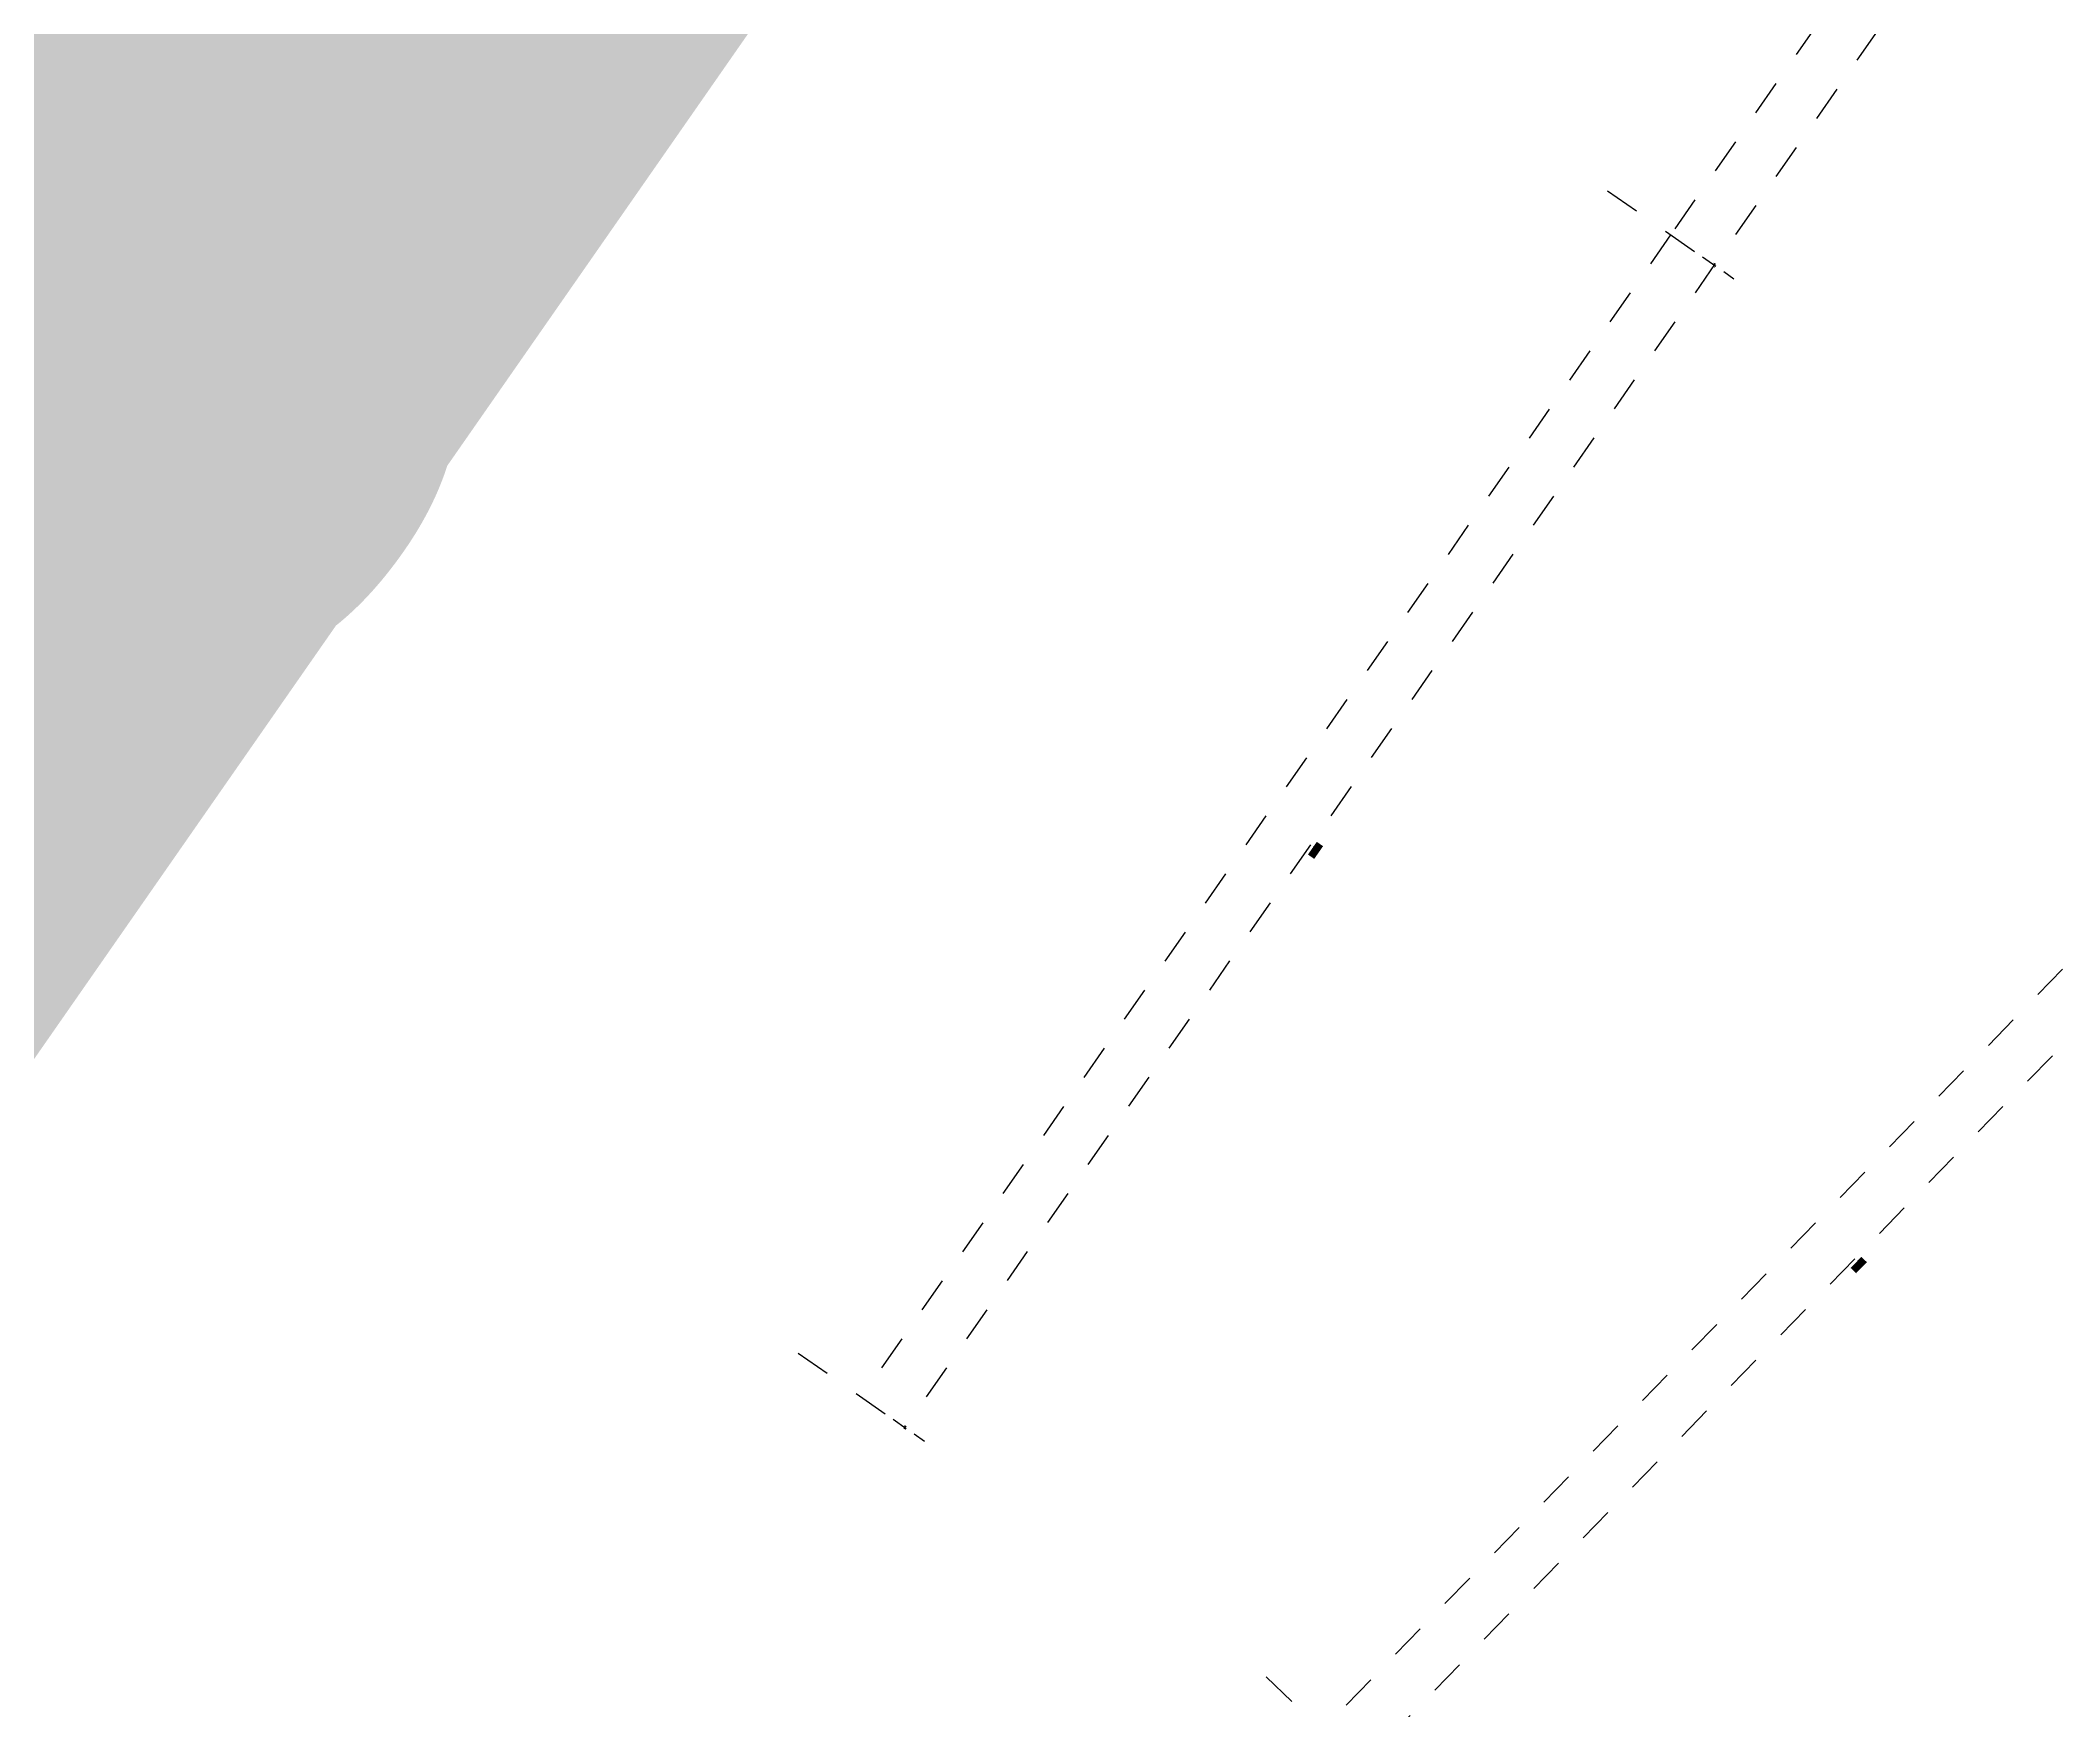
# Model space of a CAD drawing. Extents: x 218857 to 219044, y 632203 to 632441.
# Drawn here: x 218905.61 to 218911.32, y 632271.19 to 632275.91 of the extents above; entities that cross this region are included whole.
import ezdxf
from ezdxf.enums import TextEntityAlignment as Align

# ---------------------------------------------------------------- set-up
doc = ezdxf.new("R2018")
doc.units = 0
doc.header["$MEASUREMENT"] = 0
doc.linetypes.add('TRAZOS', pattern=[19.05, 12.7, -6.35])
doc.layers.get('0').update_dxf_attribs({"color": 4})
doc.layers.get('Defpoints').update_dxf_attribs({"color": 3, "lineweight": 30})
doc.layers.add('PC_T7200_002_SG-GRAL-HIDDEN DATA', color=150, linetype='TRAZOS', true_color=0x007fff, plot=False)
doc.layers.add('PC_T7200_520_SG-LOT 25-SIGNALS', color=1, linetype='Continuous', true_color=0xff0000)
doc.layers.add('PC_T7200_536_SG-LOT 25-BEACON BTZP-5252 PASIVAS', color=7, linetype='Continuous', true_color=0x0000fa)
doc.styles.add('ARIAL NARROW', font='ARIALN.TTF')
doc.styles.get("Standard").update_dxf_attribs({"font": 'arial.ttf'})
doc.dimstyles.new('1-10', dxfattribs={"dimscale": 10, "dimtxt": 0.0018, "dimasz": 0.001, "dimexe": 0.0005, "dimexo": 0.0005, "dimgap": 0.0008, "dimtad": 1, "dimzin": 1, "dimtxsty": 'ARIAL NARROW', "dimblk": 'ARCHTICK', "dimcen": 0.0015, "dimdle": 0.0005, "dimclrd": 256, "dimclre": 256, "dimclrt": 256, "dimazin": 0, "dimtfac": 1, "dimtmove": 0, "dimatfit": 3, "dimfxl": 0.004, "dimfxlon": 1, "dimtfill": 2, "dimtfillclr": 255, "dimlwd": -1, "dimlwe": -1, "dimarcsym": 0})

# ---------------------------------------------------------------- blocks, each defined once
blk = doc.blocks.new('_ArchTick')
at = {"color": 0, "linetype": 'ByBlock', "const_width": 0.15}
blk.add_lwpolyline([(-0.5, -0.5), (0.5, 0.5)], dxfattribs=at)
blk = doc.blocks.new('*D25')
at = {"layer": 'Defpoints', "color": 0, "linetype": 'TRAZOS', "ltscale": 0.005, "transparency": 16777216}
for p in [(2.27, 0.15), (0.27, 0), (2.27, 0)]:
    blk.add_point(p, dxfattribs=at)
at = {"layer": 'PC_T7200_002_SG-GRAL-HIDDEN DATA', "ltscale": 0.005, "transparency": 16777216}
for p, q in [((0.265, 0.15), (2.275, 0.15)), ((0.27, 0.11), (0.27, 0.155)), ((2.27, 0.11), (2.27, 0.155))]:
    blk.add_line(p, q, dxfattribs=at)
at = {"layer": 'PC_T7200_002_SG-GRAL-HIDDEN DATA', "linetype": 'TRAZOS', "ltscale": 0.005, "transparency": 16777216, "xscale": 0.01, "yscale": 0.01, "zscale": 0.01, "rotation": 180}
blk.add_blockref('_ArchTick', (0.27, 0.15), dxfattribs=at)
at = {"layer": 'PC_T7200_002_SG-GRAL-HIDDEN DATA', "linetype": 'TRAZOS', "ltscale": 0.005, "transparency": 16777216, "xscale": 0.01, "yscale": 0.01, "zscale": 0.01}
blk.add_blockref('_ArchTick', (2.27, 0.15), dxfattribs=at)
at = {"layer": 'PC_T7200_002_SG-GRAL-HIDDEN DATA', "linetype": 'TRAZOS', "ltscale": 0.005, "transparency": 16777216, "insert": (1.27, 0.1688), "char_height": 0.018, "attachment_point": 5, "style": 'ARIAL NARROW', "bg_fill": 1, "box_fill_scale": 1.1, "bg_fill_color": 255, "bg_fill_transparency": 0}
blk.add_mtext('2,00', dxfattribs=at)
blk = doc.blocks.new('*D23')
at = {"layer": 'Defpoints', "color": 0, "linetype": 'TRAZOS', "ltscale": 0.005, "transparency": 16777216}
for p in [(6.27, 0.15), (2.27, 0), (6.27, 0)]:
    blk.add_point(p, dxfattribs=at)
at = {"layer": 'PC_T7200_002_SG-GRAL-HIDDEN DATA', "ltscale": 0.005, "transparency": 16777216}
for p, q in [((2.265, 0.15), (6.275, 0.15)), ((2.27, 0.11), (2.27, 0.155)), ((6.27, 0.11), (6.27, 0.155))]:
    blk.add_line(p, q, dxfattribs=at)
at = {"layer": 'PC_T7200_002_SG-GRAL-HIDDEN DATA', "linetype": 'TRAZOS', "ltscale": 0.005, "transparency": 16777216, "xscale": 0.01, "yscale": 0.01, "zscale": 0.01, "rotation": 180}
blk.add_blockref('_ArchTick', (2.27, 0.15), dxfattribs=at)
at = {"layer": 'PC_T7200_002_SG-GRAL-HIDDEN DATA', "linetype": 'TRAZOS', "ltscale": 0.005, "transparency": 16777216, "xscale": 0.01, "yscale": 0.01, "zscale": 0.01}
blk.add_blockref('_ArchTick', (6.27, 0.15), dxfattribs=at)
at = {"layer": 'PC_T7200_002_SG-GRAL-HIDDEN DATA', "linetype": 'TRAZOS', "ltscale": 0.005, "transparency": 16777216, "insert": (4.27, 0.1688), "char_height": 0.018, "attachment_point": 5, "style": 'ARIAL NARROW', "bg_fill": 1, "box_fill_scale": 1.1, "bg_fill_color": 255, "bg_fill_transparency": 0}
blk.add_mtext('4,00', dxfattribs=at)
blk = doc.blocks.new('PC_T7200_(CAFS)_BP')
at = {"layer": 'PC_T7200_002_SG-GRAL-HIDDEN DATA', "linetype": 'TRAZOS', "ltscale": 0.005}
for points in [[(2.27, -0.2175), (2.27, 0.2175)], [(6.27, -0.2175), (6.27, 0.2175)], [(0.35, 0), (2.27, 0), (6.27, 0)]]:
    blk.add_lwpolyline(points, dxfattribs=at)
for base, p1, p2, picture, middle in [((2.27, 0.15), (0.27, 0), (2.27, 0), '*D25', (1.27, 0.1688)), ((6.27, 0.15), (2.27, 0), (6.27, 0), '*D23', (4.27, 0.1688))]:
    dim = blk.add_linear_dim(base=base, p1=p1, p2=p2, dimstyle='1-10', dxfattribs=at)
    dim.commit()
    dim.dimension.update_dxf_attribs({"geometry": picture, "text_midpoint": middle})
blk = doc.blocks.new('*U168')
at = {"color": 0, "lineweight": 13}
blk.add_blockref('PC_T7200_(CAFS)_BP', (0, 0), dxfattribs=at)
at = {"lineweight": 13, "style": 'ARIAL NARROW'}
for tag, flags, p in [('AT023', 9, (-2.1754, 4.349)), ('AT008', 9, (-2.1754, 3.949)), ('AT004', 9, (-2.1754, 3.549)), ('AT000', 8, (-2.1754, 3.149)), ('AT003', 8, (-2.1754, 2.749)), ('GIS01', 9, (-2.1755, 0.549)), ('GIS02', 9, (-2.1755, 0.149)), ('GIS03', 9, (-2.1755, -0.251)), ('GIS04', 9, (-2.1755, -0.651)), ('GIS05', 9, (-2.1755, -1.051)), ('GIS06', 9, (-2.1755, -1.451)), ('GIS07', 9, (-2.1755, -1.851)), ('GIS08', 9, (-2.1755, -2.251)), ('GIS09', 9, (-2.1755, -2.651)), ('GIS10', 9, (-2.1755, -3.051))]:
    blk.add_attdef(tag, text='', height=0.25, dxfattribs=dict(at, flags=flags)).set_placement(p, align=Align.MIDDLE_CENTER)
at = {"lineweight": 13, "flags": 104}
for tag, p in [('X=INSERTIONPOINT', (-2.1754, 2.349)), ('Y=INSERTIONPOINT', (-2.1755, 1.949))]:
    blk.add_attdef(tag, text='', height=0.25, dxfattribs=at).set_placement(p, align=Align.MIDDLE_CENTER)
at = {"lineweight": 13, "style": 'ARIAL NARROW', "flags": 8}
blk.add_attdef('AT001', text='', height=0.5, rotation=360, dxfattribs=at).set_placement((-2.1755, 1.249), align=Align.MIDDLE_CENTER)
at = {"lineweight": 13, "style": 'ARIAL NARROW', "flags": 9}
for tag, p in [('AT006', (0.8245, 1.249)), ('AT005', (3.8245, 1.249))]:
    blk.add_attdef(tag, text='', height=0.25, dxfattribs=at).set_placement(p, align=Align.MIDDLE_LEFT)
blk.add_attdef('AT007', text='', height=0.25, rotation=315, dxfattribs=at).set_placement((6.6129, 1.249), align=Align.MIDDLE_LEFT)
blk = doc.blocks.new('*U169')
at = {"color": 0, "lineweight": 13}
blk.add_blockref('PC_T7200_(CAFS)_BP', (0, 0), dxfattribs=at)
at = {"lineweight": 13, "style": 'ARIAL NARROW'}
for tag, flags, p in [('AT023', 9, (-0.0703, -0.4624)), ('AT008', 9, (-0.0703, -0.8624)), ('AT004', 9, (-0.0703, -1.2624)), ('AT000', 8, (-0.0703, -1.6624)), ('AT003', 8, (-0.0703, -2.0624)), ('GIS01', 9, (-0.0703, -4.2624)), ('GIS02', 9, (-0.0703, -4.6624)), ('GIS03', 9, (-0.0703, -5.0624)), ('GIS04', 9, (-0.0703, -5.4624)), ('GIS05', 9, (-0.0703, -5.8624)), ('GIS06', 9, (-0.0703, -6.2624)), ('GIS07', 9, (-0.0703, -6.6624)), ('GIS08', 9, (-0.0703, -7.0624)), ('GIS09', 9, (-0.0703, -7.4624)), ('GIS10', 9, (-0.0703, -7.8624))]:
    blk.add_attdef(tag, text='', height=0.25, dxfattribs=dict(at, flags=flags)).set_placement(p, align=Align.MIDDLE_CENTER)
at = {"lineweight": 13, "flags": 104}
for tag, p in [('X=INSERTIONPOINT', (-0.0703, -2.4624)), ('Y=INSERTIONPOINT', (-0.0703, -2.8624))]:
    blk.add_attdef(tag, text='', height=0.25, dxfattribs=at).set_placement(p, align=Align.MIDDLE_CENTER)
at = {"lineweight": 13, "style": 'ARIAL NARROW', "flags": 8}
blk.add_attdef('AT001', text='', height=0.5, rotation=360, dxfattribs=at).set_placement((-0.0703, -3.5624), align=Align.MIDDLE_CENTER)
at = {"lineweight": 13, "style": 'ARIAL NARROW', "flags": 9}
for tag, p in [('AT006', (2.9297, -3.5624)), ('AT005', (5.9297, -3.5624))]:
    blk.add_attdef(tag, text='', height=0.25, dxfattribs=at).set_placement(p, align=Align.MIDDLE_LEFT)
blk.add_attdef('AT007', text='', height=0.25, rotation=315, dxfattribs=at).set_placement((8.7181, -3.5624), align=Align.MIDDLE_LEFT)

msp = doc.modelspace()

# ---------------------------------------------------------------- block references
at = {"layer": 'PC_T7200_536_SG-LOT 25-BEACON BTZP-5252 PASIVAS'}
ref = msp.add_blockref('*U169', (218911.514, 632277.22, 788.954), dxfattribs=dict(at, rotation=235.1517703024154))
lines = msp.add_mtext('Y=632277.22', dxfattribs={"layer": '0', "insert": (218909.2051, 632278.9133, 788.954), "char_height": 2.5, "attachment_point": 1, "rotation": 235.1518, "bg_fill": 1, "box_fill_scale": 1, "bg_fill_color": 7, "bg_fill_true_color": 16777215, "bg_fill_transparency": 0})
ref.add_attrib('Y=INSERTIONPOINT', '', (218909.2051, 632278.9133, 788.954), dxfattribs={"flags": 60}).embed_mtext(lines)
lines = msp.add_mtext('X=218911.514', dxfattribs={"layer": '0', "insert": (218909.5334, 632278.6847, 788.954), "char_height": 2.5, "attachment_point": 1, "rotation": 235.1518, "bg_fill": 1, "box_fill_scale": 1, "bg_fill_color": 7, "bg_fill_true_color": 16777215, "bg_fill_transparency": 0})
ref.add_attrib('X=INSERTIONPOINT', '', (218909.5334, 632278.6847, 788.954), dxfattribs={"flags": 60}).embed_mtext(lines)
at = {"layer": 'PC_T7200_536_SG-LOT 25-BEACON BTZP-5252 PASIVAS', "rotation": 225.7764468629489}
msp.add_blockref('*U168', (218913.604, 632275.626, 788.951), dxfattribs=at)

# ---------------------------------------------------------------- texts
at = {"layer": 'PC_T7200_520_SG-LOT 25-SIGNALS', "lineweight": 30, "flags": 61}
msp.add_attdef('RACKSW09', text='Y=\\PInsertionPoint', height=0.5, rotation=56.55, dxfattribs=at).set_placement((218893.7799, 632258.6229, 0.0004), align=Align.MIDDLE_CENTER)

doc.saveas('drawing.dxf')
